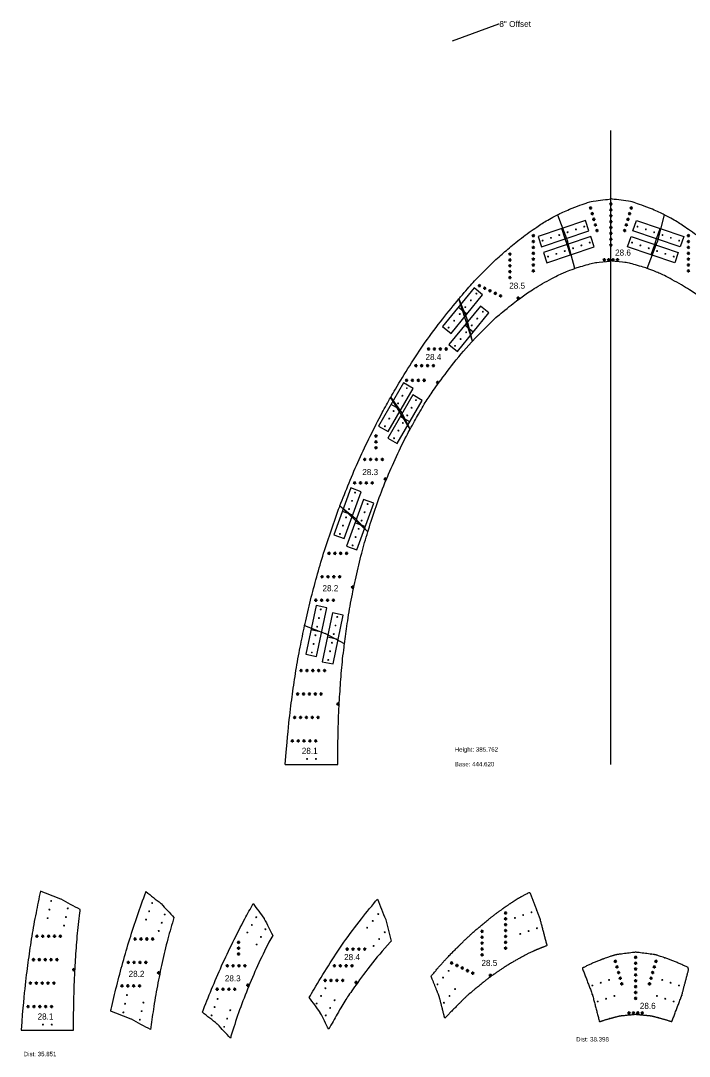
# Model space of a CAD drawing. Header units: inches. Extents: x 73 to 954, y 58 to 764.
# Drawn here: x 73 to 530, y 58 to 764 of the extents above; entities that cross this region are included whole.
import ezdxf
from ezdxf import colors
from ezdxf.entities.mleader import LeaderData, LeaderLine
from ezdxf.math import Vec2, Vec3

# ---------------------------------------------------------------- set-up
doc = ezdxf.new("R2010")
doc.units = ezdxf.units.IN
doc.header["$MEASUREMENT"] = 0
doc.header["$PDMODE"] = 32
doc.header["$PDSIZE"] = 1
doc.layers.add('.Joint Indication', color=4, linetype='Continuous')
for name, color, linetype, lineweight in [('Annotation', 7, 'Continuous', 9), ('Drilling', 3, 'Continuous', 13), ('Engrave', 4, 'Continuous', 50)]:
    doc.layers.add(name, color=color, linetype=linetype, lineweight=lineweight)
doc.styles.get("Standard").update_dxf_attribs({"font": 'Arial.ttf'})
doc.styles.add('Tw Cen MT', font='')
doc.styles.get('Tw Cen MT').set_extended_font_data('Tw Cen MT')

# ---------------------------------------------------------------- blocks, each defined once
blk = doc.blocks.new('*U697')
at = {"layer": 'Engrave'}
blk.add_point((0, 0), dxfattribs=at)
blk = doc.blocks.new('*U699')
at = {"layer": 'Engrave', "color": 0, "linetype": 'ByBlock', "lineweight": -2, "transparency": 16777216}
for p in [(0, 0), (4, 0), (8, 0), (12, 0), (16, 0)]:
    blk.add_blockref('*U697', p, dxfattribs=at)
blk = doc.blocks.new('*U700')
at = {"layer": 'Engrave'}
blk.add_point((0, 0), dxfattribs=at)
blk = doc.blocks.new('*U701')
at = {"layer": 'Engrave', "color": 0, "linetype": 'ByBlock', "lineweight": -2, "transparency": 16777216}
for p in [(0, 0), (4, 0), (8, 0), (12, 0), (16, 0)]:
    blk.add_blockref('*U700', p, dxfattribs=at)
blk = doc.blocks.new('*U702')
at = {"layer": 'Engrave'}
blk.add_point((0, 0), dxfattribs=at)
blk = doc.blocks.new('*U703')
at = {"layer": 'Engrave', "color": 0, "linetype": 'ByBlock', "lineweight": -2, "transparency": 16777216}
for p in [(0, 0), (4, 0), (8, 0), (12, 0), (16, 0)]:
    blk.add_blockref('*U702', p, dxfattribs=at)
blk = doc.blocks.new('*U704')
at = {"layer": 'Engrave'}
blk.add_point((0, 0), dxfattribs=at)
blk = doc.blocks.new('*U705')
at = {"layer": 'Engrave', "color": 0, "linetype": 'ByBlock', "lineweight": -2, "transparency": 16777216}
for p in [(0, 0), (4, 0), (8, 0), (12, 0), (16, 0)]:
    blk.add_blockref('*U704', p, dxfattribs=at)
blk = doc.blocks.new('*U706')
at = {"layer": 'Engrave'}
blk.add_point((0, 0), dxfattribs=at)
blk = doc.blocks.new('*U707')
at = {"layer": 'Engrave', "color": 0, "linetype": 'ByBlock', "lineweight": -2, "transparency": 16777216}
for p in [(0, 0), (4, 0), (8, 0), (12, 0)]:
    blk.add_blockref('*U706', p, dxfattribs=at)
blk = doc.blocks.new('*U708')
at = {"layer": 'Engrave'}
blk.add_point((0, 0), dxfattribs=at)
blk = doc.blocks.new('*U709')
at = {"layer": 'Engrave', "color": 0, "linetype": 'ByBlock', "lineweight": -2, "transparency": 16777216}
for p in [(0, 0), (4, 0), (8, 0), (12, 0)]:
    blk.add_blockref('*U708', p, dxfattribs=at)
blk = doc.blocks.new('*U710')
at = {"layer": 'Engrave'}
blk.add_point((0, 0), dxfattribs=at)
blk = doc.blocks.new('*U711')
at = {"layer": 'Engrave', "color": 0, "linetype": 'ByBlock', "lineweight": -2, "transparency": 16777216}
for p in [(0, 0), (4, 0), (8, 0), (12, 0)]:
    blk.add_blockref('*U710', p, dxfattribs=at)
blk = doc.blocks.new('*U712')
at = {"layer": 'Engrave'}
blk.add_point((0, 0), dxfattribs=at)
blk = doc.blocks.new('*U713')
at = {"layer": 'Engrave', "color": 0, "linetype": 'ByBlock', "lineweight": -2, "transparency": 16777216}
for p in [(0, 0), (4, 0), (8, 0), (12, 0)]:
    blk.add_blockref('*U712', p, dxfattribs=at)
blk = doc.blocks.new('*U714')
at = {"layer": 'Engrave'}
blk.add_point((0, 0), dxfattribs=at)
blk = doc.blocks.new('*U715')
at = {"layer": 'Engrave', "color": 0, "linetype": 'ByBlock', "lineweight": -2, "transparency": 16777216}
for p in [(0, 0), (4, 0), (8, 0), (12, 0)]:
    blk.add_blockref('*U714', p, dxfattribs=at)
blk = doc.blocks.new('*U716')
at = {"layer": 'Engrave'}
blk.add_point((0, 0), dxfattribs=at)
blk = doc.blocks.new('*U717')
at = {"layer": 'Engrave', "color": 0, "linetype": 'ByBlock', "lineweight": -2, "transparency": 16777216}
for p in [(0, 0), (4, 0), (8, 0), (12, 0)]:
    blk.add_blockref('*U716', p, dxfattribs=at)
blk = doc.blocks.new('*U718')
at = {"layer": 'Engrave'}
blk.add_point((0, 0), dxfattribs=at)
blk = doc.blocks.new('*U719')
at = {"layer": 'Engrave', "color": 0, "linetype": 'ByBlock', "lineweight": -2, "transparency": 16777216}
for p in [(0, 0), (4, 0), (8, 0), (12, 0)]:
    blk.add_blockref('*U718', p, dxfattribs=at)
blk = doc.blocks.new('*U720')
at = {"layer": 'Engrave'}
blk.add_point((0, 0), dxfattribs=at)
blk = doc.blocks.new('*U721')
at = {"layer": 'Engrave', "color": 0, "linetype": 'ByBlock', "lineweight": -2, "transparency": 16777216}
for p in [(-16, 0), (-12, 0), (-8, 0), (-4, 0), (0, 0)]:
    blk.add_blockref('*U720', p, dxfattribs=at)
blk = doc.blocks.new('*U722')
at = {"layer": 'Engrave'}
blk.add_point((0, 0), dxfattribs=at)
blk = doc.blocks.new('*U723')
at = {"layer": 'Engrave', "color": 0, "linetype": 'ByBlock', "lineweight": -2, "transparency": 16777216}
for p in [(0, 0), (4, 0), (8, 0)]:
    blk.add_blockref('*U722', p, dxfattribs=at)
blk = doc.blocks.new('*U724')
at = {"layer": 'Engrave'}
blk.add_point((0, 0), dxfattribs=at)
blk = doc.blocks.new('*U725')
at = {"layer": 'Engrave', "color": 0, "linetype": 'ByBlock', "lineweight": -2, "transparency": 16777216}
for p in [(0, 0), (4, 0), (8, 0), (12, 0), (16, 0), (20, 0), (24, 0)]:
    blk.add_blockref('*U724', p, dxfattribs=at)
blk = doc.blocks.new('*U726')
at = {"layer": 'Engrave'}
blk.add_point((0, 0), dxfattribs=at)
blk = doc.blocks.new('*U727')
at = {"layer": 'Engrave', "color": 0, "linetype": 'ByBlock', "lineweight": -2, "transparency": 16777216}
for p in [(-16, 0), (-12, 0), (-8, 0), (-4, 0), (0, 0)]:
    blk.add_blockref('*U726', p, dxfattribs=at)
blk = doc.blocks.new('*U728')
at = {"layer": 'Engrave'}
blk.add_point((0, 0), dxfattribs=at)
blk = doc.blocks.new('*U729')
at = {"layer": 'Engrave', "color": 0, "linetype": 'ByBlock', "lineweight": -2, "transparency": 16777216}
for p in [(0, 0), (4, 0), (8, 0), (12, 0)]:
    blk.add_blockref('*U728', p, dxfattribs=at)
blk = doc.blocks.new('*U730')
at = {"layer": 'Engrave'}
blk.add_point((0, 0), dxfattribs=at)
blk = doc.blocks.new('*U731')
at = {"layer": 'Engrave', "color": 0, "linetype": 'ByBlock', "lineweight": -2, "transparency": 16777216}
for p in [(0, 0), (4, 0), (8, 0), (12, 0), (16, 0), (20, 0), (24, 0), (28, 0)]:
    blk.add_blockref('*U730', p, dxfattribs=at)
blk = doc.blocks.new('*U732')
at = {"layer": 'Engrave'}
blk.add_point((0, 0), dxfattribs=at)
blk = doc.blocks.new('*U733')
at = {"layer": 'Engrave', "color": 0, "linetype": 'ByBlock', "lineweight": -2, "transparency": 16777216}
for p in [(0, 0), (4, 0), (8, 0), (12, 0), (16, 0)]:
    blk.add_blockref('*U732', p, dxfattribs=at)
blk = doc.blocks.new('*U760')
at = {"layer": 'Engrave'}
blk.add_point((0, 0), dxfattribs=at)
blk = doc.blocks.new('*U761')
at = {"layer": 'Engrave', "color": 0, "linetype": 'ByBlock', "lineweight": -2, "transparency": 16777216}
for p in [(0, 0), (4, 0), (8, 0), (12, 0), (16, 0), (20, 0), (24, 0)]:
    blk.add_blockref('*U760', p, dxfattribs=at)
blk = doc.blocks.new('*U762')
at = {"layer": 'Engrave'}
blk.add_point((0, 0), dxfattribs=at)
blk = doc.blocks.new('*U763')
at = {"layer": 'Engrave', "color": 0, "linetype": 'ByBlock', "lineweight": -2, "transparency": 16777216}
for p in [(-16, 0), (-12, 0), (-8, 0), (-4, 0), (0, 0)]:
    blk.add_blockref('*U762', p, dxfattribs=at)
blk = doc.blocks.new('*U768')
at = {"layer": 'Engrave'}
blk.add_point((0, 0), dxfattribs=at)
blk = doc.blocks.new('*U769')
at = {"layer": 'Engrave', "color": 0, "linetype": 'ByBlock', "lineweight": -2, "transparency": 16777216}
for p in [(0, 0), (4, 0), (8, 0), (12, 0), (16, 0)]:
    blk.add_blockref('*U768', p, dxfattribs=at)
blk = doc.blocks.new('*U770')
at = {"layer": 'Engrave'}
blk.add_point((0, 0), dxfattribs=at)
blk = doc.blocks.new('*U771')
at = {"layer": 'Engrave', "color": 0, "linetype": 'ByBlock', "lineweight": -2, "transparency": 16777216}
for p in [(0, 0), (4, 0), (8, 0), (12, 0), (16, 0)]:
    blk.add_blockref('*U770', p, dxfattribs=at)
blk = doc.blocks.new('*U772')
at = {"layer": 'Engrave'}
blk.add_point((0, 0), dxfattribs=at)
blk = doc.blocks.new('*U773')
at = {"layer": 'Engrave', "color": 0, "linetype": 'ByBlock', "lineweight": -2, "transparency": 16777216}
for p in [(0, 0), (4, 0), (8, 0), (12, 0), (16, 0)]:
    blk.add_blockref('*U772', p, dxfattribs=at)
blk = doc.blocks.new('*U774')
at = {"layer": 'Engrave'}
blk.add_point((0, 0), dxfattribs=at)
blk = doc.blocks.new('*U775')
at = {"layer": 'Engrave', "color": 0, "linetype": 'ByBlock', "lineweight": -2, "transparency": 16777216}
for p in [(0, 0), (4, 0), (8, 0), (12, 0), (16, 0)]:
    blk.add_blockref('*U774', p, dxfattribs=at)
blk = doc.blocks.new('*U776')
at = {"layer": 'Engrave'}
blk.add_point((0, 0), dxfattribs=at)
blk = doc.blocks.new('*U777')
at = {"layer": 'Engrave', "color": 0, "linetype": 'ByBlock', "lineweight": -2, "transparency": 16777216}
for p in [(0, 0), (4, 0), (8, 0), (12, 0)]:
    blk.add_blockref('*U776', p, dxfattribs=at)
blk = doc.blocks.new('*U778')
at = {"layer": 'Engrave'}
blk.add_point((0, 0), dxfattribs=at)
blk = doc.blocks.new('*U779')
at = {"layer": 'Engrave', "color": 0, "linetype": 'ByBlock', "lineweight": -2, "transparency": 16777216}
for p in [(0, 0), (4, 0), (8, 0), (12, 0)]:
    blk.add_blockref('*U778', p, dxfattribs=at)
blk = doc.blocks.new('*U780')
at = {"layer": 'Engrave'}
blk.add_point((0, 0), dxfattribs=at)
blk = doc.blocks.new('*U781')
at = {"layer": 'Engrave', "color": 0, "linetype": 'ByBlock', "lineweight": -2, "transparency": 16777216}
for p in [(0, 0), (4, 0), (8, 0), (12, 0)]:
    blk.add_blockref('*U780', p, dxfattribs=at)
blk = doc.blocks.new('*U782')
at = {"layer": 'Engrave'}
blk.add_point((0, 0), dxfattribs=at)
blk = doc.blocks.new('*U783')
at = {"layer": 'Engrave', "color": 0, "linetype": 'ByBlock', "lineweight": -2, "transparency": 16777216}
for p in [(0, 0), (4, 0), (8, 0), (12, 0)]:
    blk.add_blockref('*U782', p, dxfattribs=at)
blk = doc.blocks.new('*U784')
at = {"layer": 'Engrave'}
blk.add_point((0, 0), dxfattribs=at)
blk = doc.blocks.new('*U785')
at = {"layer": 'Engrave', "color": 0, "linetype": 'ByBlock', "lineweight": -2, "transparency": 16777216}
for p in [(0, 0), (4, 0), (8, 0), (12, 0)]:
    blk.add_blockref('*U784', p, dxfattribs=at)
blk = doc.blocks.new('*U786')
at = {"layer": 'Engrave'}
blk.add_point((0, 0), dxfattribs=at)
blk = doc.blocks.new('*U787')
at = {"layer": 'Engrave', "color": 0, "linetype": 'ByBlock', "lineweight": -2, "transparency": 16777216}
for p in [(0, 0), (4, 0), (8, 0)]:
    blk.add_blockref('*U786', p, dxfattribs=at)
blk = doc.blocks.new('*U788')
at = {"layer": 'Engrave'}
blk.add_point((0, 0), dxfattribs=at)
blk = doc.blocks.new('*U789')
at = {"layer": 'Engrave', "color": 0, "linetype": 'ByBlock', "lineweight": -2, "transparency": 16777216}
for p in [(0, 0), (4, 0), (8, 0), (12, 0)]:
    blk.add_blockref('*U788', p, dxfattribs=at)
blk = doc.blocks.new('*U790')
at = {"layer": 'Engrave'}
blk.add_point((0, 0), dxfattribs=at)
blk = doc.blocks.new('*U791')
at = {"layer": 'Engrave', "color": 0, "linetype": 'ByBlock', "lineweight": -2, "transparency": 16777216}
for p in [(0, 0), (4, 0), (8, 0), (12, 0)]:
    blk.add_blockref('*U790', p, dxfattribs=at)
blk = doc.blocks.new('*U792')
at = {"layer": 'Engrave'}
blk.add_point((0, 0), dxfattribs=at)
blk = doc.blocks.new('*U793')
at = {"layer": 'Engrave', "color": 0, "linetype": 'ByBlock', "lineweight": -2, "transparency": 16777216}
for p in [(0, 0), (4, 0), (8, 0), (12, 0)]:
    blk.add_blockref('*U792', p, dxfattribs=at)
blk = doc.blocks.new('*U794')
at = {"layer": 'Engrave'}
blk.add_point((0, 0), dxfattribs=at)
blk = doc.blocks.new('*U795')
at = {"layer": 'Engrave', "color": 0, "linetype": 'ByBlock', "lineweight": -2, "transparency": 16777216}
for p in [(-16, 0), (-12, 0), (-8, 0), (-4, 0), (0, 0)]:
    blk.add_blockref('*U794', p, dxfattribs=at)
blk = doc.blocks.new('*U796')
at = {"layer": 'Engrave'}
blk.add_point((0, 0), dxfattribs=at)
blk = doc.blocks.new('*U797')
at = {"layer": 'Engrave', "color": 0, "linetype": 'ByBlock', "lineweight": -2, "transparency": 16777216}
for p in [(0, 0), (4, 0), (8, 0), (12, 0), (16, 0), (20, 0), (24, 0)]:
    blk.add_blockref('*U796', p, dxfattribs=at)
blk = doc.blocks.new('*U798')
at = {"layer": 'Engrave'}
blk.add_point((0, 0), dxfattribs=at)
blk = doc.blocks.new('*U799')
at = {"layer": 'Engrave', "color": 0, "linetype": 'ByBlock', "lineweight": -2, "transparency": 16777216}
for p in [(0, 0), (4, 0), (8, 0), (12, 0), (16, 0)]:
    blk.add_blockref('*U798', p, dxfattribs=at)
blk = doc.blocks.new('*U800')
at = {"layer": 'Engrave'}
blk.add_point((0, 0), dxfattribs=at)
blk = doc.blocks.new('*U801')
at = {"layer": 'Engrave', "color": 0, "linetype": 'ByBlock', "lineweight": -2, "transparency": 16777216}
for p in [(-16, 0), (-12, 0), (-8, 0), (-4, 0), (0, 0)]:
    blk.add_blockref('*U800', p, dxfattribs=at)
blk = doc.blocks.new('*U802')
at = {"layer": 'Engrave'}
blk.add_point((0, 0), dxfattribs=at)
blk = doc.blocks.new('*U803')
at = {"layer": 'Engrave', "color": 0, "linetype": 'ByBlock', "lineweight": -2, "transparency": 16777216}
for p in [(0, 0), (4, 0), (8, 0), (12, 0), (16, 0), (20, 0), (24, 0), (28, 0)]:
    blk.add_blockref('*U802', p, dxfattribs=at)
blk = doc.blocks.new('*U804')
at = {"layer": 'Engrave'}
blk.add_point((0, 0), dxfattribs=at)
blk = doc.blocks.new('*U805')
at = {"layer": 'Engrave', "color": 0, "linetype": 'ByBlock', "lineweight": -2, "transparency": 16777216}
for p in [(-16, 0), (-12, 0), (-8, 0), (-4, 0), (0, 0)]:
    blk.add_blockref('*U804', p, dxfattribs=at)

msp = doc.modelspace()

# ---------------------------------------------------------------- linework, layer by layer
at = {"layer": '.Joint Indication'}
for p, q in [((444.84, 615.34), (442.45, 622.45)), ((507.19, 615.34), (509.58, 622.45)), ((446.11, 611.55), (444.84, 615.34)), ((505.92, 611.55), (507.19, 615.34)), ((448.5, 604.44), (446.11, 611.55)), ((503.53, 604.44), (505.92, 611.55)), ((377.63, 564.04), (371.82, 568.78)), ((382.01, 551.61), (376.2, 556.35)), ((332.47, 498.62), (325.97, 502.37)), ((338.72, 490.45), (332.22, 494.2)), ((299.76, 426.86), (292.72, 429.44)), ((308.33, 419.05), (301.29, 421.63)), ((278.58, 347.06), (271.24, 348.59)), ((289.84, 341.98), (282.5, 343.51))]:
    msp.add_line(p, q, dxfattribs=at)
for points in [[(460.95, 620.76), (458.57, 627.87), (426.34, 617.04), (428.72, 609.93)], [(491.08, 620.76), (493.47, 627.87), (525.7, 617.04), (523.31, 609.93)], [(464.62, 609.86), (462.23, 616.96), (430, 606.14), (432.39, 599.03)], [(487.42, 609.86), (489.8, 616.96), (522.03, 606.14), (519.64, 599.03)], [(388.38, 577.21), (382.57, 581.95), (361.07, 555.61), (366.88, 550.87)], [(392.76, 564.78), (386.95, 569.52), (365.45, 543.18), (371.26, 538.44)], [(340.97, 513.34), (334.47, 517.09), (317.47, 487.65), (323.97, 483.9)], [(347.22, 505.17), (340.72, 508.92), (323.72, 479.48), (330.22, 475.73)], [(305.61, 442.82), (298.56, 445.4), (286.87, 413.48), (293.91, 410.9)], [(314.18, 435.01), (307.14, 437.59), (295.44, 405.66), (302.49, 403.09)], [(282.05, 363.7), (274.71, 365.23), (267.77, 331.95), (275.11, 330.42)], [(293.31, 358.62), (285.97, 360.15), (279.02, 326.87), (286.37, 325.34)]]:
    msp.add_lwpolyline(points, close=True, dxfattribs=at)
for p, q in [((476.02, 256.83), (476.02, 689.37)), ((439.62, 631.73), (446.42, 613.8)), ((512.41, 631.73), (507.52, 613.19)), ((451.33, 595.16), (446.45, 613.7)), ((500.7, 595.16), (507.49, 613.09)), ((372.26, 574.38), (377.86, 560.37)), ((381.6, 545.63), (372.26, 574.38)), ((377.9, 560.25), (377.86, 560.37)), ((381.6, 545.63), (377.9, 560.25)), ((325.69, 507.22), (333.14, 496.97)), ((338.97, 485.55), (325.69, 507.22)), ((333.22, 496.84), (333.14, 496.97)), ((338.97, 485.55), (333.22, 496.84)), ((290.99, 433.1), (301.16, 425.06)), ((310.09, 415.44), (290.99, 433.1)), ((301.27, 424.95), (301.16, 425.06)), ((310.09, 415.44), (301.27, 424.95)), ((266.95, 351.5), (280.9, 346.17)), ((280.9, 346.17), (281.02, 346.12)), ((294.13, 338.97), (281.02, 346.12)), ((253.71, 256.83), (289.56, 256.83))]:
    msp.add_line(p, q)
for centre, start, end in [((445.48, 613.45), 14.73985, 20.75527), ((506.56, 613.45), 339.2668, 345.23817)]:
    msp.add_arc(centre, 1, start, end)
at = {"transparency": 33554687}
for points, knots in [([(439.62, 631.73), (441.52, 632.7), (449.78, 636.68), (462.53, 640.93), (462.53, 640.83), (476.02, 642.59), (476.02, 642.59)], [26.393494, 26.393494, 26.393494, 26.393494, 27, 28, 29, 30, 30, 30, 30]), ([(512.41, 631.73), (510.51, 632.7), (502.25, 636.68), (489.5, 640.93), (489.5, 640.83), (476.02, 642.59), (476.02, 642.59)], [26.393494, 26.393494, 26.393494, 26.393494, 27, 28, 29, 30, 30, 30, 30]), ([(372.26, 574.38), (372.64, 574.83), (376.62, 579.59), (382.2, 586.05), (389.03, 592.83), (399.16, 602.9), (406.26, 608.83), (415.93, 616.91), (427.58, 624.83), (431.3, 627.35), (437.01, 630.4), (439.62, 631.73)], [18.897873, 18.897873, 18.897873, 18.897873, 19, 20, 21, 22, 23, 24, 25, 26, 26.393494, 26.393494, 26.393494, 26.393494]), ([(579.77, 574.38), (579.39, 574.83), (575.41, 579.59), (569.83, 586.05), (563, 592.83), (552.87, 602.9), (545.77, 608.83), (536.1, 616.91), (524.45, 624.83), (520.73, 627.35), (515.02, 630.4), (512.41, 631.73)], [18.897873, 18.897873, 18.897873, 18.897873, 19, 20, 21, 22, 23, 24, 25, 26, 26.393494, 26.393494, 26.393494, 26.393494]), ([(325.69, 507.22), (326.76, 509.09), (330.93, 516.29), (338.63, 528.83), (349.09, 544.83), (360.66, 560.28), (368.95, 570.41), (372.26, 574.38)], [14.6495, 14.6495, 14.6495, 14.6495, 15, 16, 17, 18, 18.897873, 18.897873, 18.897873, 18.897873]), ([(290.99, 433.1), (292.97, 438.34), (297.3, 448.92), (303.96, 464.83), (311.7, 480.83), (318.85, 494.96), (323.72, 503.76), (325.69, 507.22)], [10.017001, 10.017001, 10.017001, 10.017001, 11, 12, 13, 14, 14.6495, 14.6495, 14.6495, 14.6495]), ([(266.95, 351.5), (267.04, 351.95), (268.29, 357.72), (270.89, 368.83), (275.21, 384.83), (279.76, 400.83), (285.18, 416.83), (288.9, 427.59), (290.95, 433.01), (290.99, 433.1)], [4.917266, 4.917266, 4.917266, 4.917266, 5, 6, 7, 8, 9, 10, 10.017001, 10.017001, 10.017001, 10.017001]), ([(253.71, 256.83), (254.98, 272.83), (256.51, 288.83), (258.68, 304.83), (260.86, 320.83), (263.82, 336.39), (265.89, 346.61), (266.95, 351.5)], [0, 0, 0, 0, 1, 2, 3, 4, 4.917266, 4.917266, 4.917266, 4.917266]), ([(113.77, 157.72), (113.68, 157), (112.92, 150.95), (111.62, 139.57), (110.61, 123.57), (109.6, 107.58), (109.3, 91.59), (109.2, 75.57), (97.25, 75.57), (85.3, 75.57), (73.35, 75.57), (74.62, 91.57), (76.15, 107.57), (78.33, 123.57), (80.5, 139.57), (83.47, 155.13), (85.53, 165.36), (86.59, 170.25), (91.24, 168.47), (95.89, 166.69), (100.54, 164.92), (100.58, 164.9), (100.62, 164.88), (100.66, 164.86), (105.03, 162.48), (109.4, 160.1), (113.77, 157.72)], [0, 0, 0, 0, 0.134022, 1.134022, 2.134022, 3.134022, 4.132961, 4.132961, 4.132961, 5.132961, 5.132961, 5.132961, 6.132961, 7.132961, 8.132961, 9.132961, 10.050227, 10.050227, 10.050227, 11.050227, 11.050227, 11.050227, 12.050227, 12.050227, 12.050227, 13.050227, 13.050227, 13.050227, 13.050227])]:
    msp.add_open_spline(points, degree=3, knots=knots, dxfattribs=at)
for points, knots in [([(381.6, 545.63), (386.33, 550.69), (396.58, 560.83), (396.58, 560.83), (410.5, 572.48), (416.84, 576.83), (425.44, 582.74), (439.79, 590.58), (444.63, 592.54), (448.66, 594.18), (451.33, 595.16)], [18.048793, 18.048793, 18.048793, 18.048793, 18.998939, 19.998939, 20.998939, 21.998939, 22.998939, 23.998939, 24.998939, 25.620005, 25.620005, 25.620005, 25.620005]), ([(451.33, 595.16), (451.51, 595.23), (455.76, 596.7), (465.42, 599.22), (465.42, 599.22), (476.02, 600.23), (475.71, 600.24), (475.81, 600.24), (475.91, 600.24), (476.02, 600.24)], [25.620005, 25.620005, 25.620005, 25.620005, 25.998939, 26.998939, 27.998939, 28.998939, 28.998939, 28.998939, 29.998939, 29.998939, 29.998939, 29.998939]), ([(500.7, 595.16), (500.52, 595.23), (496.28, 596.7), (486.61, 599.22), (486.61, 599.22), (476.02, 600.23), (476.32, 600.24), (476.22, 600.24), (476.12, 600.24), (476.02, 600.24)], [25.620005, 25.620005, 25.620005, 25.620005, 25.998939, 26.998939, 27.998939, 28.998939, 28.998939, 28.998939, 29.998939, 29.998939, 29.998939, 29.998939]), ([(570.43, 545.63), (565.7, 550.69), (555.45, 560.83), (555.45, 560.83), (541.53, 572.48), (535.19, 576.83), (526.59, 582.74), (512.24, 590.58), (507.4, 592.54), (503.37, 594.18), (500.7, 595.16)], [18.048793, 18.048793, 18.048793, 18.048793, 18.998939, 19.998939, 20.998939, 21.998939, 22.998939, 23.998939, 24.998939, 25.620005, 25.620005, 25.620005, 25.620005]), ([(338.97, 485.55), (340.98, 489.23), (345.85, 497.75), (350.77, 506.19), (355.43, 512.83), (366.96, 528.83), (376.15, 539.76), (381.36, 545.36), (381.6, 545.63)], [13.295966, 13.295966, 13.295966, 13.295966, 13.998939, 14.998939, 15.998939, 16.998939, 17.998939, 18.048793, 18.048793, 18.048793, 18.048793]), ([(310.09, 415.44), (310.23, 415.9), (312, 421.7), (315.55, 432.83), (321.68, 448.83), (328.54, 464.83), (334.4, 477.08), (338.12, 484), (338.97, 485.55)], [8.912316, 8.912316, 8.912316, 8.912316, 8.998939, 9.998939, 10.998939, 11.998939, 12.998939, 13.295966, 13.295966, 13.295966, 13.295966]), ([(294.13, 338.97), (294.72, 343.59), (296.09, 353.54), (298.61, 368.83), (302.02, 384.83), (305.62, 400.37), (308.61, 410.57), (310.09, 415.44)], [4.132961, 4.132961, 4.132961, 4.132961, 4.998939, 5.998939, 6.998939, 7.998939, 8.912316, 8.912316, 8.912316, 8.912316]), ([(289.56, 256.83), (289.66, 272.84), (289.96, 288.83), (290.97, 304.83), (291.98, 320.83), (293.27, 332.21), (294.04, 338.26), (294.13, 338.97)], [0, 0, 0, 0, 0.998939, 1.998939, 2.998939, 3.998939, 4.132961, 4.132961, 4.132961, 4.132961]), ([(148.68, 83), (153.05, 80.62), (157.43, 78.24), (161.8, 75.85), (162.39, 80.47), (163.76, 90.43), (166.28, 105.71), (169.69, 121.71), (173.29, 137.25), (176.27, 147.45), (177.76, 152.32), (174.82, 155.49), (171.88, 158.66), (168.94, 161.83), (168.9, 161.87), (168.87, 161.9), (168.83, 161.94), (165.44, 164.62), (162.05, 167.3), (158.66, 169.98), (158.62, 169.89), (156.57, 164.47), (152.85, 153.71), (147.43, 137.71), (142.87, 121.71), (138.55, 105.71), (135.96, 94.6), (134.71, 88.83), (134.61, 88.39), (139.26, 86.61), (143.91, 84.83), (148.56, 83.05), (148.6, 83.04), (148.64, 83.02), (148.68, 83)], [0, 0, 0, 0, 1, 1, 1, 1.865978, 2.865978, 3.865978, 4.865978, 5.779355, 5.779355, 5.779355, 6.779355, 6.779355, 6.779355, 7.779355, 7.779355, 7.779355, 8.779355, 8.779355, 8.779355, 8.796356, 9.796356, 10.796356, 11.796356, 12.796356, 13.796356, 13.879089, 13.879089, 13.879089, 14.879089, 14.879089, 14.879089, 15.879089, 15.879089, 15.879089, 15.879089]), ([(277.55, 87.56), (277.58, 87.51), (277.61, 87.47), (277.64, 87.42), (279.55, 83.66), (281.47, 79.9), (283.39, 76.14), (285.4, 79.82), (290.26, 88.34), (295.19, 96.77), (299.85, 103.41), (311.37, 119.41), (320.56, 130.35), (325.77, 135.94), (326.02, 136.21), (324.78, 141.08), (323.55, 145.96), (322.32, 150.83), (322.3, 150.87), (322.29, 150.91), (322.28, 150.96), (320.41, 155.62), (318.54, 160.29), (316.68, 164.96), (313.36, 160.99), (305.07, 150.87), (293.5, 135.41), (283.04, 119.41), (275.35, 106.88), (271.17, 99.67), (270.11, 97.8), (272.59, 94.39), (275.07, 90.97), (277.55, 87.56)], [0, 0, 0, 0, 1, 1, 1, 2, 2, 2, 2.702974, 3.702974, 4.702974, 5.702974, 6.702974, 6.752828, 6.752828, 6.752828, 7.752828, 7.752828, 7.752828, 8.752828, 8.752828, 8.752828, 9.752828, 9.752828, 9.752828, 10.650701, 11.650701, 12.650701, 13.650701, 14.0012, 14.0012, 14.0012, 15.0012, 15.0012, 15.0012, 15.0012]), ([(207.33, 79.65), (207.37, 79.62), (207.4, 79.58), (207.44, 79.55), (210.38, 76.38), (213.32, 73.21), (216.26, 70.04), (216.4, 70.5), (218.17, 76.3), (221.72, 87.42), (227.85, 103.42), (234.71, 119.42), (240.57, 131.68), (244.29, 138.59), (245.14, 140.15), (243.22, 143.91), (241.31, 147.67), (239.39, 151.44), (239.36, 151.48), (239.34, 151.53), (239.31, 151.57), (236.83, 154.99), (234.34, 158.4), (231.86, 161.82), (229.89, 158.35), (225.02, 149.56), (217.87, 135.42), (210.13, 119.42), (203.47, 103.52), (199.14, 92.94), (197.16, 87.7), (200.55, 85.01), (203.94, 82.33), (207.33, 79.65)], [0, 0, 0, 0, 1, 1, 1, 2, 2, 2, 2.086624, 3.086624, 4.086624, 5.086624, 6.086624, 6.38365, 6.38365, 6.38365, 7.38365, 7.38365, 7.38365, 8.38365, 8.38365, 8.38365, 9.38365, 9.38365, 9.38365, 10.03315, 11.03315, 12.03315, 13.03315, 14.016149, 14.016149, 14.016149, 15.016149, 15.016149, 15.016149, 15.016149])]:
    msp.add_open_spline(points, degree=3, knots=knots)
for points, weights, knots in [([(358.93, 98.18), (360.17, 93.31), (361.4, 88.43), (362.64, 83.56), (367.36, 88.62), (377.61, 98.76), (377.61, 98.76), (391.53, 110.41), (397.87, 114.76), (406.47, 120.67), (420.83, 128.51), (425.66, 130.48), (429.69, 132.12), (432.36, 133.09), (430.73, 139.28), (429.11, 145.46), (427.48, 151.64), (427.47, 151.67), (427.46, 151.7), (427.45, 151.74), (425.18, 157.71), (422.92, 163.69), (420.65, 169.66), (418.04, 168.33), (412.33, 165.29), (408.61, 162.76), (396.96, 154.85), (387.29, 146.76), (380.2, 140.83), (370.06, 130.76), (363.23, 123.98), (357.65, 117.52), (353.67, 112.76), (353.29, 112.31), (355.16, 107.64), (357.03, 102.97), (358.89, 98.3), (358.91, 98.26), (358.92, 98.22), (358.93, 98.18)], [1, 1, 1, 1, 1, 1, 1, 1, 1, 1, 1, 1, 1, 1, 1, 1, 1, 0.999081657213, 0.999081657213, 1, 1, 1, 1, 1, 1, 1, 1, 1, 1, 1, 1, 1, 1, 1, 1, 1, 1, 1, 1, 1], [0, 0, 0, 0, 1, 1, 1, 1.950146, 2.950146, 3.950146, 4.950146, 5.950146, 6.950146, 7.950146, 8.571212, 8.571212, 8.571212, 9.571212, 9.571212, 9.571212, 9.676201, 9.676201, 9.676201, 10.676201, 10.676201, 10.676201, 11.069694, 12.069694, 13.069694, 14.069694, 15.069694, 16.069694, 17.069694, 18.069694, 18.171822, 18.171822, 18.171822, 19.171822, 19.171822, 19.171822, 20.171822, 20.171822, 20.171822, 20.171822]), ([(463.31, 99.89), (461.05, 105.87), (458.78, 111.84), (456.52, 117.82), (458.42, 118.79), (466.68, 122.77), (479.43, 127.02), (479.43, 126.92), (492.91, 128.68), (492.91, 128.68), (492.91, 128.68), (506.39, 126.92), (506.39, 127.02), (519.14, 122.77), (527.41, 118.79), (529.3, 117.82), (527.68, 111.64), (526.05, 105.46), (524.42, 99.28), (524.41, 99.25), (524.4, 99.21), (524.39, 99.18), (522.12, 93.2), (519.86, 87.23), (517.6, 81.25), (517.42, 81.32), (513.17, 82.79), (503.51, 85.31), (503.51, 85.31), (492.91, 86.32), (493.22, 86.33), (493.12, 86.33), (493.01, 86.33), (492.91, 86.33), (492.81, 86.33), (492.71, 86.33), (492.6, 86.33), (492.91, 86.32), (482.31, 85.31), (482.31, 85.31), (472.65, 82.79), (468.41, 81.32), (468.22, 81.25), (466.6, 87.43), (464.97, 93.61), (463.35, 99.79), (463.34, 99.83), (463.33, 99.86), (463.31, 99.89)], [1, 1, 1, 1, 1, 1, 1, 1, 1, 1, 1, 1, 1, 1, 1, 1, 1, 1, 1, 0.999095052775, 0.999095052775, 1, 1, 1, 1, 1, 1, 1, 1, 1, 1, 1, 1, 1, 1, 1, 1, 1, 1, 1, 1, 1, 1, 1, 1, 1, 0.999081657213, 0.999081657213, 1], [0, 0, 0, 0, 1, 1, 1, 1.606506, 2.606506, 3.606506, 4.606506, 4.606506, 4.606506, 5.606506, 6.606506, 7.606506, 8.213012, 8.213012, 8.213012, 9.213012, 9.213012, 9.213012, 9.317233, 9.317233, 9.317233, 10.317233, 10.317233, 10.317233, 10.696167, 11.696167, 12.696167, 13.696167, 13.696167, 13.696167, 14.696167, 14.696167, 14.696167, 15.696167, 15.696167, 15.696167, 16.696167, 17.696167, 18.696167, 19.075101, 19.075101, 19.075101, 20.075101, 20.075101, 20.075101, 20.18009, 20.18009, 20.18009, 20.18009])]:
    msp.add_rational_spline(points, weights, degree=3, knots=knots)
at = {"layer": 'Drilling'}
for centre, radius in [((452.18, 621.76), 0.323), ((457.86, 623.67), 0.323), ((494.17, 623.67), 0.323), ((499.85, 621.76), 0.323), ((435.11, 616.03), 0.323), ((440.8, 617.94), 0.323), ((446.49, 619.85), 0.323), ((505.54, 619.85), 0.323), ((511.23, 617.94), 0.323), ((516.92, 616.03), 0.323), ((429.43, 614.12), 0.323), ((450.15, 608.95), 0.323), ((455.84, 610.86), 0.323), ((461.53, 612.77), 0.323), ((490.51, 612.77), 0.323), ((496.19, 610.86), 0.323), ((501.88, 608.95), 0.323), ((522.61, 614.12), 0.323), ((433.09, 603.22), 0.323), ((438.78, 605.13), 0.323), ((444.46, 607.04), 0.323), ((507.57, 607.04), 0.323), ((513.26, 605.13), 0.323), ((518.94, 603.22), 0.323), ((380.41, 573.38), 0.323), ((384.21, 578.03), 0.323), ((376.62, 568.73), 0.323), ((388.59, 565.6), 0.323), ((369.03, 559.44), 0.323), ((372.83, 564.08), 0.323), ((384.8, 560.95), 0.323), ((365.24, 554.79), 0.323), ((377.21, 551.66), 0.323), ((381, 556.3), 0.323), ((373.41, 547.01), 0.323), ((369.62, 542.36), 0.323), ((336.72, 513.48), 0.323), ((330.72, 503.09), 0.323), ((333.72, 508.29), 0.323), ((342.97, 505.31), 0.323), ((327.72, 497.9), 0.323), ((336.97, 494.92), 0.323), ((339.97, 500.12), 0.323), ((321.72, 487.5), 0.323), ((324.72, 492.7), 0.323), ((333.97, 489.73), 0.323), ((330.97, 484.53), 0.323), ((327.97, 479.33), 0.323), ((301.4, 442.24), 0.323), ((297.27, 430.97), 0.323), ((299.33, 436.6), 0.323), ((309.97, 434.42), 0.323), ((295.21, 425.33), 0.323), ((307.91, 428.79), 0.323), ((293.14, 419.7), 0.323), ((303.78, 417.52), 0.323), ((305.84, 423.16), 0.323), ((291.08, 414.07), 0.323), ((301.72, 411.89), 0.323), ((299.65, 406.25), 0.323), ((277.97, 362.51), 0.322), ((276.75, 356.63), 0.322), ((289.23, 357.43), 0.322), ((275.52, 350.76), 0.322), ((288.01, 351.56), 0.322), ((273.07, 339.01), 0.322), ((274.3, 344.89), 0.322), ((285.55, 339.81), 0.322), ((286.78, 345.68), 0.322), ((271.85, 333.14), 0.322), ((284.33, 333.94), 0.322), ((283.1, 328.06), 0.322), ((268.63, 260.58), 0.323), ((274.63, 260.58), 0.323), ((93.94, 163.63), 0.322), ((162.88, 162.22), 0.323), ((92.71, 157.76), 0.322), ((105.2, 158.55), 0.322), ((160.81, 156.58), 0.323), ((421.83, 155.88), 0.323), ((91.49, 151.88), 0.322), ((103.97, 152.68), 0.322), ((158.75, 150.95), 0.323), ((169.38, 148.77), 0.323), ((171.45, 154.4), 0.323), ((233.89, 152.49), 0.323), ((313.45, 150.02), 0.323), ((317.24, 154.67), 0.323), ((410.46, 152.05), 0.323), ((416.14, 153.96), 0.323), ((102.75, 146.81), 0.322), ((167.32, 143.14), 0.323), ((227.89, 142.1), 0.323), ((230.89, 147.3), 0.323), ((240.14, 144.32), 0.323), ((309.65, 145.37), 0.323), ((321.62, 142.24), 0.323), ((414.12, 141.15), 0.323), ((419.81, 143.06), 0.323), ((425.49, 144.97), 0.323), ((234.14, 133.93), 0.323), ((237.14, 139.13), 0.323), ((317.83, 137.59), 0.323), ((314.03, 132.94), 0.323), ((365.24, 115.96), 0.323), ((357.65, 106.67), 0.323), ((361.45, 111.31), 0.323), ((463.38, 105.94), 0.323), ((469.07, 107.85), 0.323), ((474.76, 109.76), 0.323), ((511.06, 109.76), 0.323), ((516.75, 107.85), 0.323), ((522.44, 105.94), 0.323), ((145.64, 99.39), 0.322), ((278.13, 98.87), 0.323), ((281.13, 104.07), 0.323), ((365.83, 98.88), 0.323), ((369.62, 103.53), 0.323), ((478.42, 98.86), 0.323), ((507.4, 98.86), 0.323), ((144.42, 93.52), 0.322), ((156.9, 94.31), 0.322), ((207.57, 96.83), 0.323), ((275.13, 93.68), 0.323), ((287.39, 95.9), 0.323), ((362.03, 94.24), 0.323), ((467.05, 95.04), 0.323), ((472.73, 96.95), 0.323), ((513.09, 96.95), 0.323), ((518.78, 95.04), 0.323), ((143.19, 87.64), 0.322), ((155.67, 88.44), 0.322), ((203.44, 85.57), 0.323), ((205.5, 91.2), 0.323), ((216.14, 89.02), 0.323), ((281.39, 85.51), 0.323), ((284.39, 90.7), 0.323), ((88.27, 79.32), 0.323), ((94.27, 79.32), 0.323), ((154.45, 82.56), 0.322), ((212.01, 77.75), 0.323), ((214.07, 83.39), 0.323)]:
    msp.add_circle(centre, radius, dxfattribs=at)
at = {"layer": 'Engrave'}
for p in [(471.52, 601.07), (474.52, 601.07), (477.52, 601.07), (480.52, 601.07), (412.72, 574.95), (357.73, 517.41), (322.01, 451.54), (299.68, 377.72), (289.72, 298.03), (109.36, 116.78), (167.35, 114.6), (393.75, 112.88), (228.18, 106.14), (302.14, 108), (488.41, 87.16), (491.41, 87.16), (494.41, 87.16), (497.41, 87.16)]:
    msp.add_point(p, dxfattribs=at)

# ---------------------------------------------------------------- block references
at = {"layer": 'Engrave', "xscale": -1}
for name, p, rotation in [('*U727', (462.15, 636.39), 286.0499607743746), ('*U731', (476.02, 611.09), 270), ('*U725', (423.09, 593.51), 270.0000000000032), ('*U733', (407.09, 588.96), 270.0000000000032), ('*U721', (386.29, 583.4), 334.2230798815615), ('*U723', (315.67, 472.83), 270), ('*U797', (404.12, 131.44), 270.0000000000032), ('*U799', (388.12, 126.89), 270.0000000000032), ('*U787', (221.84, 127.42), 270), ('*U795', (367.32, 121.34), 334.2230798815615), ('*U801', (479.04, 122.48), 286.0499607743746), ('*U803', (492.91, 97.18), 270)]:
    msp.add_blockref(name, p, dxfattribs=dict(at, rotation=rotation))
at = {"layer": 'Engrave'}
for name, p, rotation in [('*U763', (489.88, 636.39), 73.95003922562542), ('*U761', (528.94, 593.51), 89.99999999999676), ('*U805', (506.78, 122.48), 73.95003922562542)]:
    msp.add_blockref(name, p, dxfattribs=dict(at, rotation=rotation))
at = {"layer": 'Engrave', "xscale": -1}
for name, p in [('*U719', (363.57, 540.2)), ('*U717', (354.88, 528.83)), ('*U729', (348.55, 518.82)), ('*U715', (319.98, 464.83)), ('*U713', (313.08, 448.83)), ('*U711', (295.58, 400.83)), ('*U709', (290.88, 384.83)), ('*U707', (286.59, 368.83)), ('*U705', (280.55, 320.83)), ('*U703', (278.22, 304.83)), ('*U701', (276.16, 288.83)), ('*U699', (274.55, 272.83)), ('*U775', (100.2, 139.57)), ('*U781', (163.24, 137.71)), ('*U791', (307.99, 130.79)), ('*U773', (97.86, 123.57)), ('*U779', (158.55, 121.71)), ('*U785', (226.15, 119.42)), ('*U789', (299.3, 119.41)), ('*U771', (95.8, 107.57)), ('*U777', (154.26, 105.71)), ('*U793', (292.96, 109.4)), ('*U783', (219.25, 103.42)), ('*U769', (94.19, 91.57))]:
    msp.add_blockref(name, p, dxfattribs=at)

# ---------------------------------------------------------------- texts
at = {"layer": 'Annotation', "color": 7, "char_height": 7, "attachment_point": 7, "line_spacing_factor": 0.481418, "style": 'Tw Cen MT'}
for s, insert in [('{\\H0.59259x;28.6}', (478.87, 603.85)), ('{\\H0.59259x;28.5}', (406.61, 581.28)), ('{\\H0.59259x;28.4}', (349.47, 532.62)), ('{\\H0.59259x;28.3}', (306.31, 454.12)), ('{\\H0.59259x;28.2}', (279.14, 374.88)), ('{\\H0.59259x;28.1}', (265.02, 263.93)), ('{\\H0.59259x;28.4}', (293.89, 123.21)), ('{\\H0.59259x;28.5}', (387.64, 119.22)), ('{\\H0.59259x;28.2}', (146.8, 111.76)), ('{\\H0.59259x;28.3}', (212.48, 108.72)), ('{\\H0.59259x;28.6}', (495.77, 89.94)), ('{\\H0.59259x;28.1}', (84.67, 82.68))]:
    msp.add_mtext(s, dxfattribs=dict(at, insert=insert))
at = {"layer": 'Annotation', "char_height": 3, "attachment_point": 1}
for s, insert in [('Height: 385.762\\P\\PBase: 444.620', (369.41, 268.51)), ('Dist: 38.398', (452.27, 70.77)), ('Dist: 35.851', (75.18, 60.71))]:
    msp.add_mtext_dynamic_manual_height_columns(s, width=45.2102, gutter_width=1, heights=[0], dxfattribs=dict(at, insert=insert))

# ---------------------------------------------------------------- leaders
at = {"layer": 'Annotation'}
ml = msp.add_multileader_mtext('Standard', dxfattribs=at)
ml.set_content('\\A1;8" Offset', color=256)
ml.set_leader_properties()
ml.build(insert=Vec2(0, 0))
ml.multileader.update_dxf_attribs({"text_right_attachment_type": 6, "dogleg_length": 0.36, "arrow_head_size": 0.18})
ctx = ml.context
ctx.base_point, ctx.arrow_head_size, ctx.landing_gap_size, ctx.plane_origin = Vec3(399.8, 761.94), 0.18, 0.09, Vec3(535.33, 726.7)
ctx.right_attachment = 6
notes = []
notes.append((ctx, [(1, (1, 1, 0), (399.44, 761.94), (1, 0), 0.36, [(0, [(367.76, 750.48)], 0, [])])]))
ctx.mtext.insert, ctx.mtext.flow_direction = Vec3(399.89, 763.97), 5
for ctx, leaders in notes:
    for number, flags, end, landing, length, lines in leaders:
        leader = LeaderData()
        leader.index, (leader.has_last_leader_line, leader.has_dogleg_vector, leader.attachment_direction) = number, flags
        leader.last_leader_point, leader.dogleg_vector, leader.dogleg_length = Vec3(end), Vec3(landing), length
        for number, points, colour, breaks in lines:
            line = LeaderLine()
            line.index, line.vertices, line.color, line.breaks = number, Vec3.list(points), colors.encode_raw_color(colour), breaks
            leader.lines.append(line)
        ctx.leaders.append(leader)

doc.saveas('drawing.dxf')
